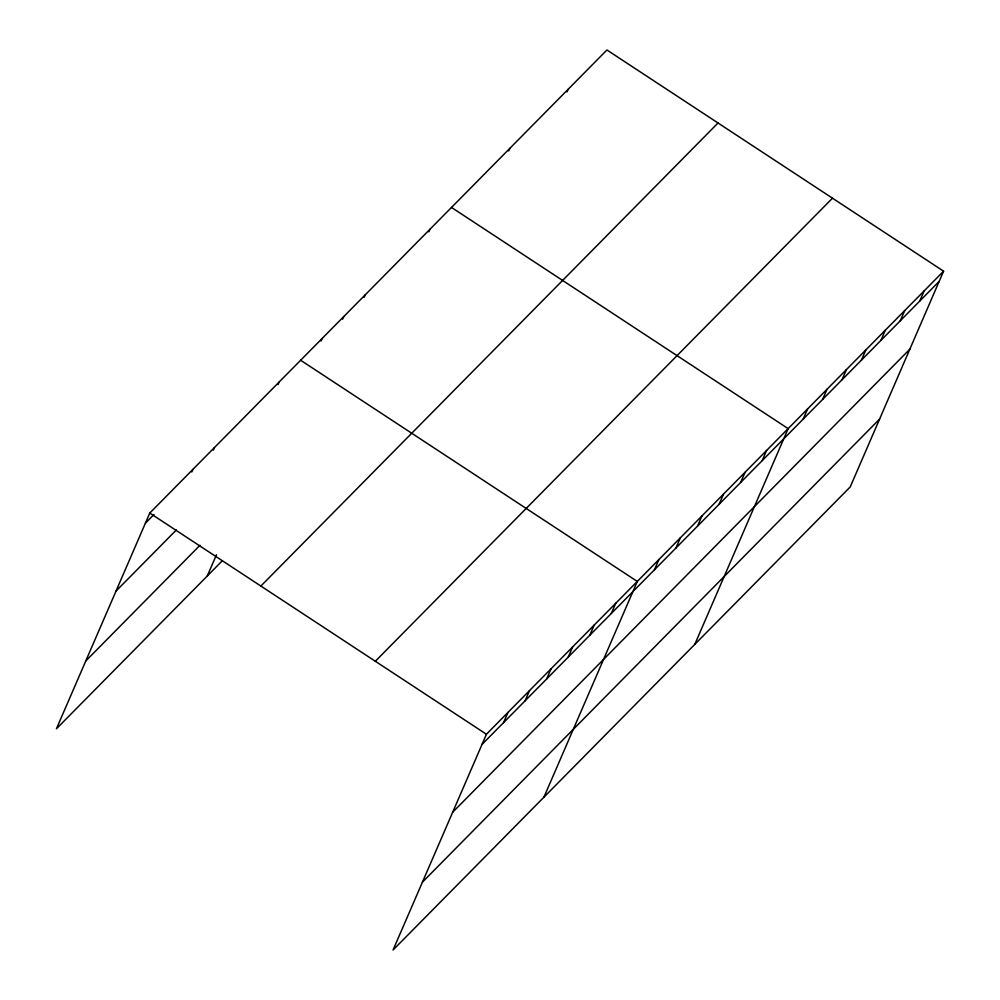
<?xml version="1.0" encoding="UTF-8"?>
<svg xmlns="http://www.w3.org/2000/svg" width="1000" height="1000" viewBox="0 0 1000 1000"><rect width="100%" height="100%" fill="white"/><g stroke="black" fill="none" stroke-linecap="round" stroke-linejoin="round"><path stroke-width="1.5" d="M943.587 271.188L486.425 734.25L393.062 950L850.225 486.938L943.587 271.188L606.938 50L149.775 513.062L56.413 728.812L222.362 560.725M191.788 471.95L192.887 469.4M213.337 450.112L214.438 447.575M277.987 384.625L279.088 382.088M207.275 576L216.45 554.8M321.087 340.962L322.2 338.425M342.65 319.137L343.75 316.588M364.2 297.3L365.3 294.762M428.85 231.812L429.95 229.275M508.688 150.95L509.787 148.4M566.975 91.9L568.088 89.362M503.575 722.588L507.975 712.412M525.125 700.763L529.525 690.588M546.675 678.925L551.075 668.75M568.225 657.1L572.638 646.925M589.788 635.275L594.188 625.1M611.337 613.438L615.737 603.263M543.925 797.188L637.288 581.438L300.637 360.25M654.438 569.775L658.838 559.6M675.987 547.95L680.387 537.775M697.537 526.125L701.938 515.95M719.087 504.288L723.5 494.113M740.65 482.463L745.05 472.287M762.2 460.625L766.6 450.45M694.788 644.375L788.15 428.625L451.5 207.438M803.175 419.113L807.575 408.95M822.613 399.438L827.013 389.263M842.038 379.762L846.438 369.588M861.462 360.075L865.863 349.9M880.9 340.4L885.3 330.225M900.325 320.712L904.725 310.55M919.75 301.038L924.163 290.863M145.375 523.237L154 514.5M116.025 591.075L176.363 529.95M85.775 660.975L200 545.275M260.875 586.05L718.037 122.987M375.337 661.25L832.487 198.188M482.025 744.425L939.188 281.363M452.663 812.262L909.825 349.2M422.413 882.163L879.575 419.1M149.775 513.062L486.425 734.25"/></g></svg>
